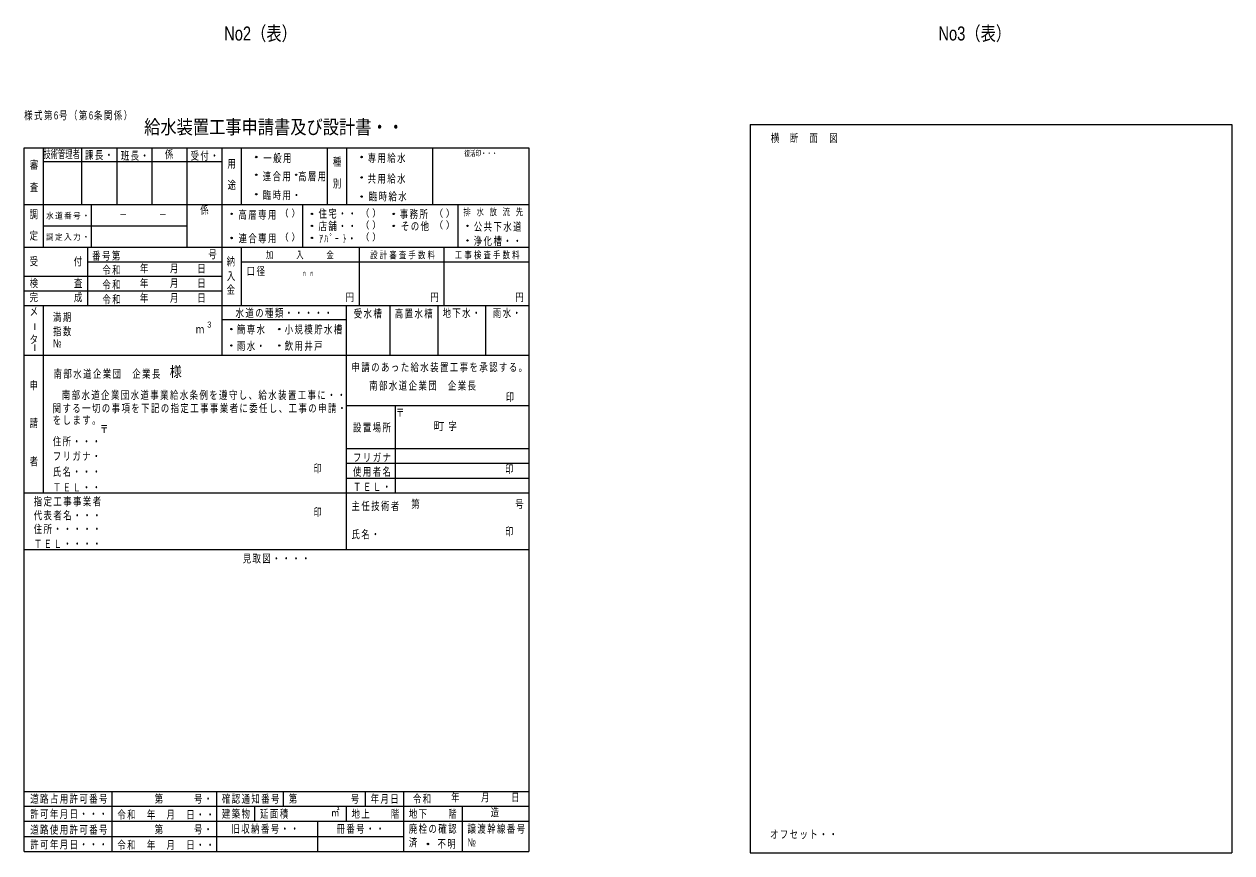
# Model space of a CAD drawing. Units: millimetres on the paper. Extents: x -346 to 361, y -308 to 344.
# Drawn here: x -81.4 to 361.2, y 40.4 to 344.3 of the extents above; entities that cross this region are included whole.
import ezdxf
from ezdxf.enums import TextEntityAlignment as Align

# ---------------------------------------------------------------- set-up
doc = ezdxf.new("R2010")
doc.units = ezdxf.units.MM
doc.header["$PDMODE"] = 32
doc.header["$PDSIZE"] = 0.5
doc.layers.add('0-0', color=7, linetype='Continuous', lineweight=18)
doc.styles.add('ＭＳ 明朝', font='')
doc.styles.add('ＭＳ Ｐ明朝', font='')
doc.styles.get('ＭＳ 明朝').set_extended_font_data('MS Mincho')
doc.styles.get('ＭＳ Ｐ明朝').set_extended_font_data('MS PMincho')

msp = doc.modelspace()

# ---------------------------------------------------------------- linework, layer by layer
at = {"layer": '0-0', "color": 2}
for p, q in [((184.748, 307.447), (184.748, 40.447)), ((184.748, 307.447), (361.248, 307.447)), ((361.248, 307.447), (361.248, 40.447)), ((184.748, 40.447), (361.248, 40.447))]:
    msp.add_line(p, q, dxfattribs=at)
at = {"layer": '0-0'}
for p, q in [((184.748, 307.447), (361.248, 307.447)), ((184.748, 307.447), (184.748, 40.447)), ((361.248, 307.447), (361.248, 40.447)), ((-81.369, 298.947), (103.611, 298.947)), ((-81.369, 40.947), (-81.369, 298.947)), ((-74.369, 298.947), (-74.369, 262.481)), ((-60.307, 298.947), (-60.307, 278.081)), ((-47.439, 298.947), (-47.439, 278.081)), ((-34.605, 298.947), (-34.605, 278.081)), ((-21.739, 298.947), (-21.739, 262.481)), ((-8.889, 298.947), (-8.889, 222.947)), ((-8.889, 298.947), (-8.889, 278.081)), ((-1.789, 298.947), (-1.789, 278.081)), ((-1.789, 298.947), (-1.789, 278.081)), ((29.711, 298.947), (29.711, 278.081)), ((36.811, 298.947), (36.811, 278.081)), ((68.311, 298.947), (68.311, 278.081)), ((103.611, 298.947), (103.611, 40.947)), ((-74.323, 293.947), (-8.889, 293.947)), ((-81.369, 278.081), (103.611, 278.081)), ((-56.769, 278.081), (-56.769, 262.481)), ((20.611, 277.947), (20.611, 262.481)), ((77.611, 277.947), (77.611, 262.481)), ((-74.369, 270.281), (-21.739, 270.281)), ((-81.369, 262.481), (103.611, 262.481)), ((-58.189, 262.481), (-58.189, 241.147)), ((-1.789, 262.481), (-1.789, 241.147)), ((41.461, 262.247), (41.461, 241.147)), ((72.461, 262.247), (72.461, 241.147)), ((-58.189, 257.147), (-8.889, 257.147)), ((-1.789, 257.147), (103.611, 257.147)), ((-81.369, 251.814), (-8.889, 251.814)), ((-81.369, 246.481), (-8.889, 246.481)), ((-81.369, 241.147), (103.611, 241.147)), ((-74.369, 241.147), (-74.369, 172.447)), ((36.611, 240.947), (36.611, 151.657)), ((52.711, 241.147), (52.711, 222.947)), ((70.211, 240.947), (70.211, 222.947)), ((87.711, 240.947), (87.711, 222.947)), ((-8.889, 235.947), (36.611, 235.947)), ((-81.369, 222.947), (103.611, 222.947)), ((36.611, 204.447), (103.611, 204.447)), ((54.611, 204.447), (54.611, 172.447)), ((36.611, 188.647), (103.611, 188.647)), ((36.611, 183.247), (103.611, 183.247)), ((36.611, 177.847), (103.611, 177.847)), ((-81.369, 172.447), (103.611, 172.447)), ((-81.369, 151.657), (103.611, 151.657)), ((-81.369, 62.947), (103.611, 62.947)), ((-49.219, 62.947), (-49.219, 40.947)), ((-10.889, 62.947), (-10.889, 40.947)), ((13.611, 62.947), (13.611, 57.447)), ((43.611, 62.947), (43.611, 57.447)), ((57.611, 62.947), (57.611, 40.947)), ((-81.369, 57.547), (103.611, 57.547)), ((3.111, 57.447), (3.111, 51.947)), ((36.611, 57.447), (36.611, 51.947)), ((79.111, 57.447), (79.111, 40.947)), ((-81.369, 52.033), (103.611, 52.033)), ((26.111, 51.947), (26.111, 40.947)), ((-81.369, 46.447), (57.611, 46.447)), ((-81.369, 40.947), (103.611, 40.947)), ((184.748, 40.447), (361.248, 40.447))]:
    msp.add_line(p, q, dxfattribs=at)
for p in [(3.711, 295.547), (42.311, 295.547), (3.711, 289.038), (18.327, 289.038), (42.311, 288.047), (3.711, 281.912), (42.311, 281.047), (-5.339, 274.712), (24.111, 274.681), (54.111, 274.681), (24.111, 270.281), (54.111, 270.281), (81.111, 270.281), (-5.339, 265.859), (24.111, 265.881), (81.111, 264.981), (-5.389, 232.447), (12.111, 232.447), (-5.389, 226.447), (12.111, 226.447)]:
    msp.add_point(p, dxfattribs=at)
at = {"layer": '0-0', "color": 2}
msp.add_point((66.611, 43.697), dxfattribs=at)

# ---------------------------------------------------------------- texts
at = {"layer": '0-0', "color": 2, "style": 'ＭＳ Ｐ明朝', "width": 0.8}
for s, p in [('No2（表）', (-8.056, 336.723)), ('No3（表）', (253.71, 336.723))]:
    msp.add_text(s, height=5.132, dxfattribs=at).set_placement(p, align=Align.BOTTOM_LEFT)
at = {"layer": '0-0', "style": 'ＭＳ Ｐ明朝'}
for s, height, width, p in [('給水装置工事申請書及び設計書・・', 5.132, 0.85, (-37.389, 302.447)), ('横', 2.933, 0.75, (192.273, 300.147)), ('断', 2.933, 0.75, (199.279, 300.147)), ('面', 2.933, 0.75, (206.454, 300.147)), ('図', 2.933, 0.75, (213.755, 300.147)), ('技術管理者', 2.933, 0.65, (-74.296, 294.227)), ('係', 2.933, 0.75, (-29.763, 294.2)), ('復活印・・・', 2.053, 0.7, (80.011, 295.247)), ('審', 2.933, 0.75, (-79.279, 290.308)), ('用', 2.933, 0.75, (-6.839, 290.74)), ('種', 2.933, 0.75, (31.761, 291.447)), ('査', 2.933, 0.75, (-79.279, 282.09)), ('途', 2.933, 0.75, (-6.839, 282.955)), ('別', 2.933, 0.75, (31.761, 283.447)), ('調', 2.933, 0.75, (-79.369, 272.181)), ('－', 2.199, 0.9, (-46.479, 272.681)), ('－', 2.199, 0.9, (-31.929, 272.681)), ('係', 2.933, 0.75, (-16.814, 273.781)), ('定', 2.933, 0.75, (-79.369, 264.381)), ('号', 2.933, 0.75, (-13.889, 257.524)), ('受', 2.933, 0.75, (-79.369, 254.929)), ('付', 2.933, 0.75, (-63.189, 254.929)), ('納', 2.933, 0.75, (-7.16, 254.929)), ('年', 2.933, 0.75, (-38.939, 252.334)), ('月', 2.933, 0.75, (-27.939, 252.334)), ('日', 2.933, 0.75, (-17.939, 252.334)), ('入', 2.933, 0.75, (-7.089, 249.523)), ('検', 2.933, 0.75, (-79.369, 246.928)), ('査', 2.933, 0.75, (-63.114, 246.928)), ('年', 2.933, 0.75, (-38.939, 246.928)), ('月', 2.933, 0.75, (-27.939, 246.928)), ('日', 2.933, 0.75, (-17.939, 246.928)), ('金', 2.933, 0.75, (-7.16, 244.549)), ('完', 2.933, 0.75, (-79.369, 241.738)), ('成', 2.933, 0.75, (-63.114, 241.738)), ('年', 2.933, 0.75, (-38.939, 241.522)), ('月', 2.933, 0.75, (-27.939, 241.522)), ('日', 2.933, 0.75, (-17.939, 241.522)), ('円', 2.933, 0.75, (36.461, 241.814)), ('円', 2.933, 0.75, (67.461, 241.814)), ('円', 2.933, 0.75, (98.611, 241.814)), ('メ', 2.933, 0.75, (-79.369, 236.577)), ('3', 2.199, 0.8, (-14.268, 232.365)), ('タ', 2.933, 0.75, (-79.369, 226.297)), ('ｍ', 2.933, 0.75, (-18.445, 230.06)), ('№', 2.933, 0.75, (-70.757, 224.87)), ('様', 3.812, 0.85, (-28.025, 213.798)), ('申', 2.933, 0.75, (-79.369, 209.473)), ('印', 2.933, 0.75, (95.111, 205.192)), ('請', 2.933, 0.75, (-79.369, 195.633)), ('〒', 2.933, 0.75, (54.864, 199.447)), ('〒', 2.933, 0.75, (-53.576, 193.447)), ('字', 2.933, 0.75, (74.111, 194.552)), ('者', 2.933, 0.75, (-79.369, 181.577)), ('印', 2.933, 0.75, (24.611, 178.981)), ('印', 2.933, 0.75, (94.861, 178.797)), ('第', 2.933, 0.75, (60.511, 165.947)), ('号', 2.933, 0.75, (98.611, 165.947)), ('印', 2.933, 0.75, (24.611, 162.947)), ('印', 2.933, 0.75, (94.861, 155.858)), ('年', 2.933, 0.75, (75.111, 58.447)), ('月', 2.933, 0.75, (86.111, 58.447)), ('日', 2.933, 0.75, (97.111, 58.447)), ('㎡', 2.933, 0.75, (31.111, 52.947)), ('造', 2.933, 0.75, (89.611, 52.947)), ('済', 2.933, 0.75, (59.611, 41.947)), ('№', 2.933, 0.75, (81.111, 41.947))]:
    msp.add_text(s, height=height, dxfattribs=dict(at, width=width)).set_placement(p, align=Align.BOTTOM_LEFT)
at = {"layer": '0-0'}
for s, height, style, p in [('（ ）', 2.566, 'ＭＳ Ｐ明朝', (12.021, 272.885)), ('（ ）', 2.566, 'ＭＳ Ｐ明朝', (41.621, 272.901)), ('（ ）', 2.566, 'ＭＳ Ｐ明朝', (68.634, 272.844)), ('（ ）', 2.566, 'ＭＳ Ｐ明朝', (41.621, 268.531)), ('（ ）', 2.566, 'ＭＳ Ｐ明朝', (68.634, 268.531)), ('（ ）', 2.566, 'ＭＳ Ｐ明朝', (12.021, 264.109)), ('（ ）', 2.566, 'ＭＳ Ｐ明朝', (41.621, 264.161)), ('町', 2.933, 'ＭＳ 明朝', (68.611, 194.547))]:
    msp.add_text(s, height=height, dxfattribs=dict(at, style=style)).set_placement(p, align=Align.BOTTOM_LEFT)
at = {"layer": '0-0', "style": 'ＭＳ Ｐ明朝', "width": 0.75}
for p in [(-79.869, 234.937), (-79.869, 227.227)]:
    msp.add_text('ー', height=2.933, rotation=270, dxfattribs=at).set_placement(p, align=Align.BOTTOM_LEFT)
at = {"layer": '0-0', "attachment_point": 7, "style": 'ＭＳ Ｐ明朝'}
for s, insert, char_height in [('\\T1.18;\\W0.75;様式第6号（第6条関係）', (-81.369, 308.947), 2.933), ('\\T1.17;\\W0.75;課長・', (-59.046, 294.447), 2.933), ('\\T1.17;\\W0.75;班長・', (-45.966, 294.2), 2.933), ('\\T1.17;\\W0.75;受付・', (-20.376, 294.2), 2.933), ('\\T1.17;\\W0.75;一般用', (6.295, 293.335), 2.933), ('\\T1.17;\\W0.75;専用給水', (44.504, 293.335), 2.933), ('\\T1.17;\\W0.75;連合用', (6.076, 286.631), 2.933), ('\\T1.17;\\W0.75;高層用', (19.006, 286.631), 2.933), ('\\T1.17;\\W0.75;共用給水', (44.504, 285.766), 2.933), ('\\T1.17;\\W0.75;臨時用・', (6.076, 279.711), 2.933), ('\\T1.17;\\W0.75;臨時給水', (44.942, 279.279), 2.933), ('\\T1.19;\\W0.9;水道番号・', (-73.319, 272.681), 2.199), ('\\T1.17;\\W0.75;高層専用', (-2.81, 272.575), 2.933), ('\\T1.17;\\W0.75;住宅・・', (26.514, 272.99), 2.933), ('\\T1.17;\\W0.75;事務所', (56.276, 272.771), 2.933), ('\\T1.78;\\W0.75;排水放流先', (79.612, 273.831), 2.566), ('\\T1.17;\\W0.75;店舗・・', (26.514, 268.394), 2.933), ('\\T1.17;\\W0.75;その他', (56.714, 268.394), 2.933), ('\\T1.17;\\W0.75;公共下水道', (83.412, 268.175), 2.933), ('\\T1.19;\\W0.9;調定入力・', (-73.319, 264.881), 2.199), ('\\T1.17;\\W0.75;連合専用', (-2.81, 263.925), 2.933), ('\\T1.33;\\W0.7;ｱﾊﾟｰ\\~ﾄ・', (26.733, 264.017), 2.933), ('\\T1.17;\\W0.75;浄化槽・・', (83.412, 262.923), 2.933), ('\\T1.17;\\W0.75;番号第', (-56.439, 257.524), 2.933), ('\\T1.37;\\W0.75;加\u3000\u3000入\u3000\u3000金', (7.261, 258.064), 2.566), ('\\T1.3;\\W0.75;設計審査手数料', (45.461, 258.064), 2.566), ('\\T1.3;\\W0.75;工事検査手数料', (76.461, 258.064), 2.566), ('\\T1.17;\\W0.75;令和', (-52.689, 252.334), 2.933), ('\\T1.17;\\W0.75;口径', (0.211, 251.897), 2.933), ('\\T3.4;\\W0.3;mm', (20.937, 251.926), 1.979), ('\\T1.17;\\W0.75;令和', (-52.689, 246.928), 2.933), ('\\T1.17;\\W0.75;令和', (-52.689, 241.522), 2.933), ('\\T1.17;\\W0.75;水道の種類・・・・・', (-3.889, 236.548), 2.933), ('\\T1.17;\\W0.75;受水槽', (39.411, 236.332), 2.933), ('\\T1.17;\\W0.75;高置水槽', (54.461, 236.332), 2.933), ('\\T1.17;\\W0.75;地下水・', (71.961, 236.548), 2.933), ('\\T1.17;\\W0.75;雨水・', (90.411, 236.548), 2.933), ('\\T1.17;\\W0.75;満期', (-70.821, 235.034), 2.933), ('\\T1.17;\\W0.75;指数', (-70.757, 229.844), 2.933), ('\\T1.17;\\W0.75;簡専水', (-3.389, 230.493), 2.933), ('\\T1.17;\\W0.75;小規模貯水槽', (14.111, 230.493), 2.933), ('\\T1.17;\\W0.75;雨水・', (-3.389, 224.438), 2.933), ('\\T1.17;\\W0.75;飲用井戸', (14.111, 224.438), 2.933), ('\\T1.17;\\W0.75;南部水道企業団\u3000企業長', (-70.569, 214.231), 2.933), ('\\T1.17;\\W0.75;申請のあった給水装置工事を承認する。', (38.611, 216.653), 2.933), ('\\T1.17;\\W0.75;南部水道企業団\u3000企業長', (45.111, 209.906), 2.933), ('\\T1.17;\\W0.75;南部水道企業団水道事業給水条例を遵守し、給水装置工事に・・', (-67.569, 206.446), 2.933), ('\\T1.17;\\W0.75;関する一切の事項を下記の指定工事事業者に委任し、工事の申請・', (-70.934, 201.619), 2.933), ('\\T1.17;\\W0.75;をします。', (-70.869, 197.363), 2.933), ('\\T1.17;\\W0.75;設置場所', (39.161, 194.552), 2.933), ('\\T1.17;\\W0.75;住所・・・', (-70.869, 189.447), 2.933), ('\\T1.17;\\W0.75;フリガナ・', (-70.869, 184.214), 2.933), ('\\T1.17;\\W0.75;フリガナ', (39.161, 183.74), 2.933), ('\\T1.17;\\W0.75;氏名・・・', (-70.869, 178.333), 2.933), ('\\T1.17;\\W0.75;使用者名', (39.161, 178.333), 2.933), ('\\T1.17;\\W0.75;ＴＥＬ・・', (-70.869, 172.927), 2.933), ('\\T1.17;\\W0.75;ＴＥＬ・', (39.161, 173.143), 2.933), ('\\T1.17;\\W0.75;指定工事事業者', (-77.869, 167.447), 2.933), ('\\T1.17;\\W0.75;主任技術者', (38.611, 165.791), 2.933), ('\\T1.17;\\W0.75;代表者名・・・', (-77.869, 162.331), 2.933), ('\\T1.17;\\W0.75;住所・・・・・', (-77.869, 157.357), 2.933), ('\\T1.17;\\W0.75;ＴＥＬ・・・・', (-77.869, 152.255), 2.933), ('\\T1.17;\\W0.75;氏名・', (38.611, 155.411), 2.933), ('\\T1.17;\\W0.75;見取図・・・・', (-1.288, 146.545), 2.933), ('\\T1.17;\\W0.75;道路占用許可番号', (-79.135, 58.447), 2.933), ('\\T1.17;\\W0.75;第\u3000\u3000\u3000号・', (-33.524, 58.447), 2.933), ('\\T1.17;\\W0.75;確認通知番号', (-8.889, 58.447), 2.933), ('\\T1.18;\\W0.75;第\\~\u3000\u3000\u3000\u3000\u3000号', (15.611, 58.447), 2.933), ('\\T1.17;\\W0.75;年月日', (45.611, 58.447), 2.933), ('\\T1.17;\\W0.75;令和', (61.111, 58.447), 2.933), ('\\T1.17;\\W0.75;許可年月日・・・', (-79.135, 52.887), 2.933), ('\\T1.17;\\W0.75;令和\u3000年\u3000月\u3000日・・', (-47.193, 52.657), 2.933), ('\\T1.17;\\W0.75;建築物', (-8.889, 52.947), 2.933), ('\\T1.17;\\W0.75;延面積', (5.111, 52.947), 2.933), ('\\T1.17;\\W0.75;地上\u3000\u3000階', (38.611, 52.947), 2.933), ('\\T1.17;\\W0.75;地下\u3000\u3000階', (59.611, 52.947), 2.933), ('\\T1.17;\\W0.75;道路使用許可番号', (-79.135, 47.117), 2.933), ('\\T1.17;\\W0.75;第\u3000\u3000\u3000号・', (-33.524, 47.225), 2.933), ('\\T1.17;\\W0.75;旧収納番号・・', (-5.389, 47.447), 2.933), ('\\T1.17;\\W0.75;冊番号・・', (33.111, 47.447), 2.933), ('\\T1.17;\\W0.75;廃栓の確認', (59.611, 47.447), 2.933), ('\\T1.17;\\W0.75;譲渡幹線番号', (81.111, 47.447), 2.933), ('\\T1.17;\\W0.75;オフセット・・', (191.998, 45.447), 2.933), ('\\T1.17;\\W0.75;許可年月日・・・', (-79.135, 41.702), 2.933), ('\\T1.17;\\W0.75;令和\u3000年\u3000月\u3000日・・', (-47.193, 41.539), 2.933), ('\\T1.17;\\W0.75;不明', (70.111, 41.947), 2.933)]:
    msp.add_mtext(s, dxfattribs=dict(at, insert=insert, char_height=char_height))

doc.saveas('drawing.dxf')
